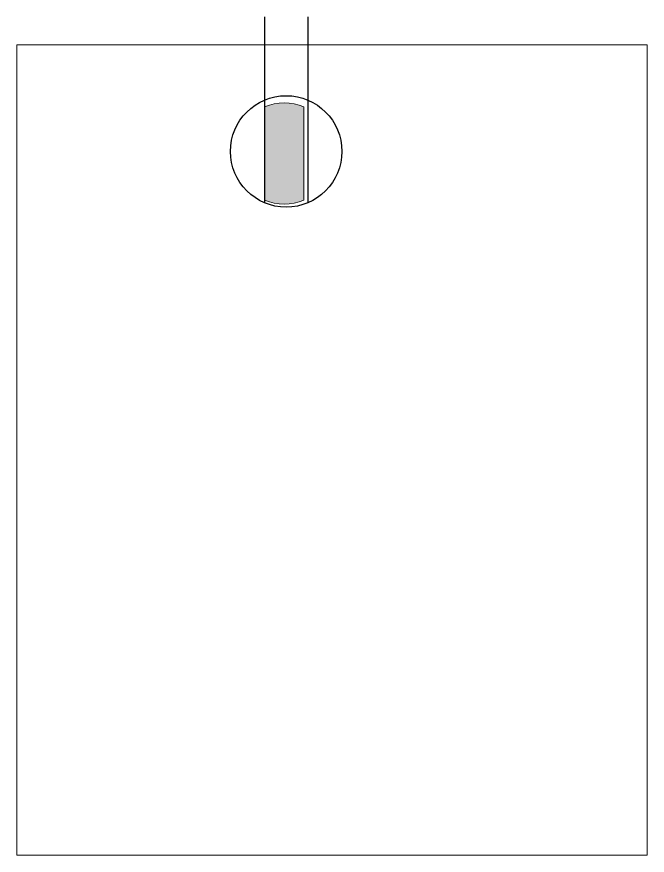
# Model space of a CAD drawing. Header units: inches. Extents: x -1176 to 1482, y -2527 to 978.
# Drawn here: x 1112.65 to 1140.65, y 529.44 to 566.68 of the extents above; entities that cross this region are included whole.
import ezdxf

# ---------------------------------------------------------------- set-up
doc = ezdxf.new("R2010")
doc.units = ezdxf.units.IN
doc.header["$MEASUREMENT"] = 0
doc.layers.add('A-ANNO-NOTE', color=131, linetype='Continuous', lineweight=40)
doc.layers.add('Q-SPCQ', color=91, linetype='Continuous', lineweight=9)

# ---------------------------------------------------------------- blocks, each defined once
blk = doc.blocks.new('Vending_Machine_-_Snacks_369 - Vending_Machine_-_Snacks_369-7495783-3rd Floor Power _ Signal')
at = {"layer": 'Q-SPCQ'}
for p, q in [((-18.727, -10.702), (-18.727, 17.298)), ((-18.727, 17.298), (17.273, 17.298)), ((17.273, 17.298), (17.273, -10.702)), ((17.273, -10.702), (-18.727, -10.702))]:
    blk.add_line(p, q, dxfattribs=at)

msp = doc.modelspace()

# ---------------------------------------------------------------- hatches: boundary and pattern name
at = {"layer": 'A-ANNO-NOTE', "lineweight": 9}
for points in [[(1125.34, 562.707), (1123.717, 562.707), (1124.084, 562.815)], [(1124.084, 562.815), (1124.147, 562.826), (1124.973, 562.815)], [(1125.34, 562.707), (1124.084, 562.815), (1124.973, 562.815)], [(1124.147, 562.826), (1124.401, 562.855), (1124.656, 562.855)], [(1124.147, 562.826), (1124.656, 562.855), (1124.91, 562.826)], [(1123.657, 558.534), (1123.657, 562.684), (1123.717, 562.707)], [(1123.776, 558.488), (1123.657, 558.534), (1123.717, 562.707)], [(1124.973, 558.403), (1123.898, 558.449), (1123.717, 562.707)], [(1123.898, 558.449), (1123.776, 558.488), (1123.717, 562.707)], [(1124.973, 558.403), (1123.717, 562.707), (1125.34, 562.707)], [(1124.973, 558.403), (1125.34, 562.707), (1125.399, 558.534)], [(1125.399, 558.534), (1125.34, 562.707), (1125.399, 562.684)], [(1124.337, 558.367), (1124.147, 558.392), (1123.898, 558.449)], [(1124.337, 558.367), (1123.898, 558.449), (1124.973, 558.403)]]:
    msp.add_hatch(color=256, dxfattribs=at).paths.add_polyline_path(points, flags=0)

# ---------------------------------------------------------------- linework, layer by layer
at = {"layer": 'A-ANNO-NOTE', "lineweight": 30}
for p, q in [((1123.657, 566.683), (1123.657, 558.42)), ((1125.574, 566.683), (1125.574, 558.42))]:
    msp.add_line(p, q, dxfattribs=at)
at = {"layer": 'A-ANNO-NOTE', "lineweight": 9}
for p, q in [((1123.657, 558.534), (1123.657, 562.684)), ((1125.399, 562.684), (1125.399, 558.534))]:
    msp.add_line(p, q, dxfattribs=at)
at = {"layer": 'A-ANNO-NOTE', "lineweight": 30}
msp.add_circle((1124.615, 560.702), 2.475, dxfattribs=at)
at = {"layer": 'A-ANNO-NOTE', "lineweight": 9}
for start, end in [(67.2244, 112.7756), (247.2244, 292.7756)]:
    msp.add_arc((1124.528, 560.609), 2.25, start, end, dxfattribs=at)

# ---------------------------------------------------------------- block references
at = {"layer": 'Q-SPCQ', "rotation": 89.99999999999993}
msp.add_blockref('Vending_Machine_-_Snacks_369 - Vending_Machine_-_Snacks_369-7495783-3rd Floor Power _ Signal', (1129.947, 548.166), dxfattribs=at)

doc.saveas('drawing.dxf')
